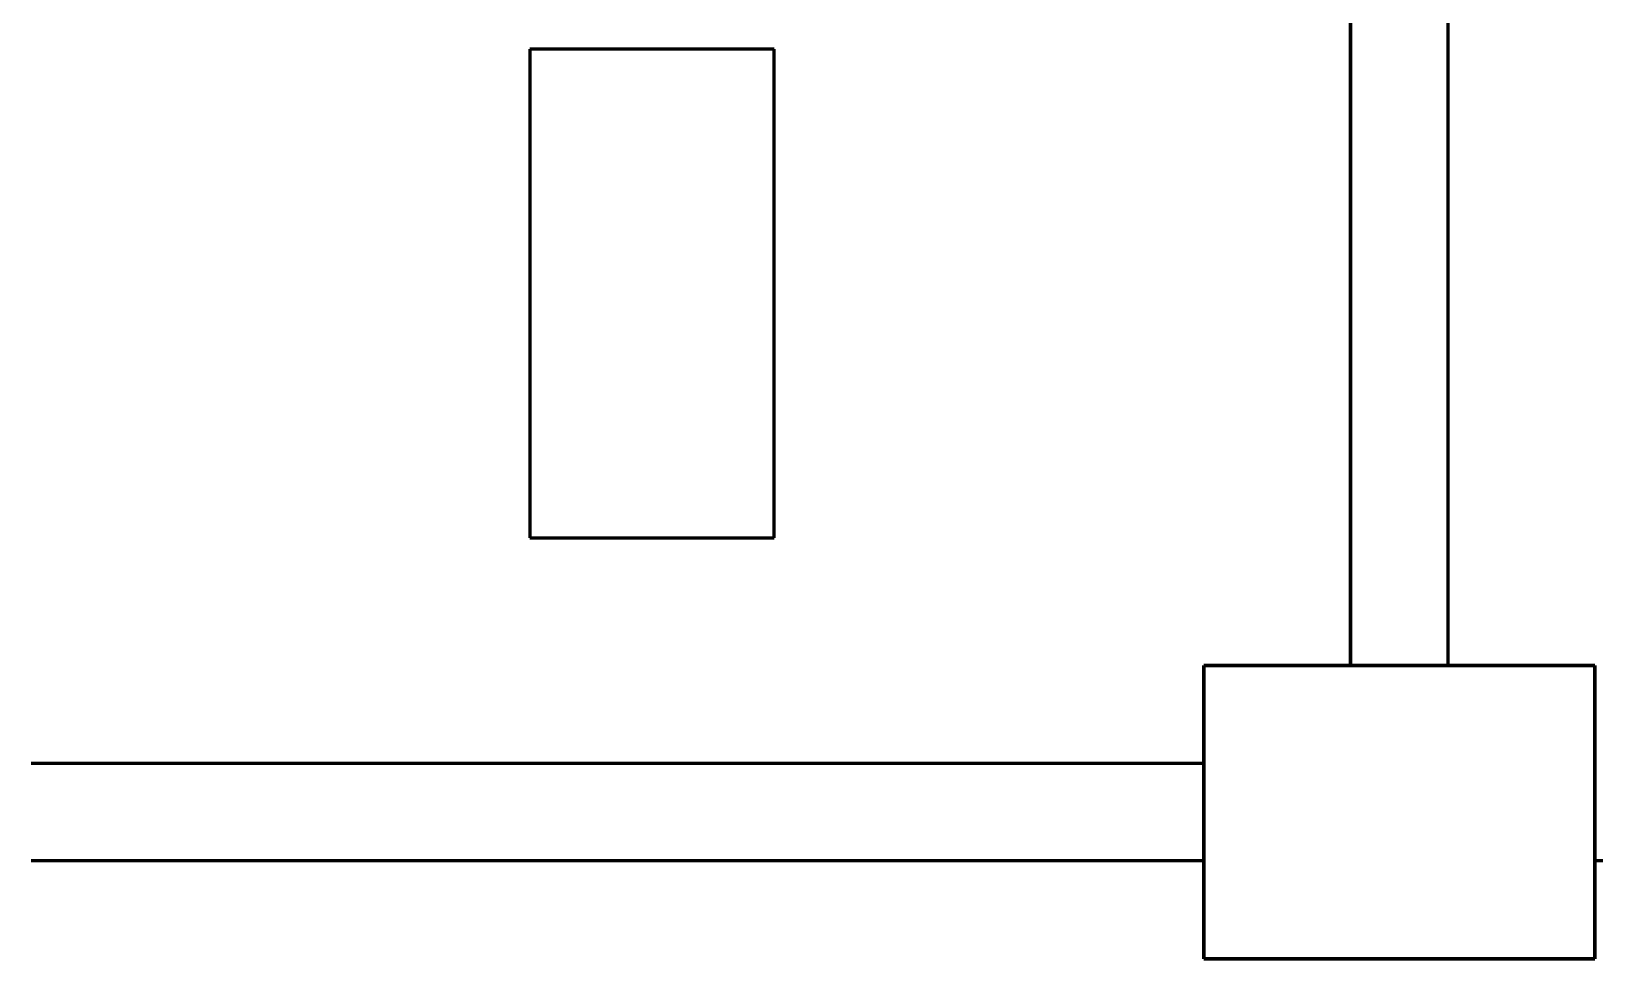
# Model space of a CAD drawing. Extents: x 0 to 297, y 0 to 292.
# Drawn here: x 207.35 to 215.35, y 69.61 to 74.35 of the extents above; entities that cross this region are included whole.
import ezdxf

# ---------------------------------------------------------------- set-up
doc = ezdxf.new("R2010")
doc.units = 0
doc.header["$MEASUREMENT"] = 0
doc.linetypes.add('K5LT_BASIC', pattern=[0])
doc.layers.add('Системный слой', color=7, linetype='Continuous')

# ---------------------------------------------------------------- blocks, each defined once
blk = doc.blocks.new('*U')
at = {"layer": 'Системный слой', "linetype": 'K5LT_BASIC', "lineweight": 60}
for p, q in [((211.1516, 74.2593), (209.9016, 74.2593)), ((209.9016, 74.2593), (209.9016, 71.7593)), ((211.1516, 71.7593), (211.1516, 74.2593)), ((209.9016, 71.7593), (211.1516, 71.7593)), ((215.3503, 71.1064), (213.3503, 71.1064)), ((213.3503, 71.1064), (213.3503, 69.6064)), ((215.3503, 71.1064), (213.3503, 71.1064)), ((213.3503, 71.1064), (213.3503, 69.6064)), ((215.3503, 71.1064), (213.3503, 71.1064)), ((213.3503, 71.1064), (213.3503, 69.6064)), ((215.3503, 71.1064), (213.3503, 71.1064)), ((213.3503, 71.1064), (213.3503, 69.6064)), ((215.3503, 69.6064), (215.3503, 71.1064)), ((215.3503, 69.6064), (215.3503, 71.1064)), ((215.3503, 69.6064), (215.3503, 71.1064)), ((215.3503, 69.6064), (215.3503, 71.1064)), ((213.3503, 69.6064), (215.3503, 69.6064)), ((213.3503, 69.6064), (215.3503, 69.6064)), ((213.3503, 69.6064), (215.3503, 69.6064)), ((213.3503, 69.6064), (215.3503, 69.6064))]:
    blk.add_line(p, q, dxfattribs=at)

msp = doc.modelspace()

# ---------------------------------------------------------------- linework, layer by layer
at = {"layer": 'Системный слой', "linetype": 'K5LT_BASIC', "lineweight": 60}
for p, q in [((214.1001, 71.1064), (214.1001, 91.1064)), ((214.6001, 71.1061), (214.6001, 91.1064)), ((214.1001, 84.1061), (214.1001, 71.1064)), ((214.6001, 71.1061), (214.6001, 84.1061)), ((215.3503, 71.1064), (213.3503, 71.1064)), ((213.3503, 69.6064), (213.3503, 71.1064)), ((213.3503, 71.1064), (213.3503, 69.6064)), ((213.3503, 71.1064), (215.3503, 71.1064)), ((215.3503, 71.1064), (213.3503, 71.1064)), ((213.3503, 69.6064), (213.3503, 71.1064)), ((213.3503, 71.1064), (213.3503, 69.6064)), ((213.3503, 71.1064), (215.3503, 71.1064)), ((213.3503, 71.1064), (213.3503, 69.6064)), ((213.3503, 71.1064), (215.3503, 71.1064)), ((215.3503, 71.1064), (213.3503, 71.1064)), ((213.3503, 69.6064), (213.3503, 71.1064)), ((213.3503, 71.1064), (213.3503, 69.6064)), ((213.3503, 71.1064), (215.3503, 71.1064)), ((213.3503, 71.1064), (213.3503, 69.6064)), ((213.3503, 71.1064), (215.3503, 71.1064)), ((215.3503, 71.1064), (215.3503, 69.6064)), ((215.3503, 71.1064), (215.3503, 69.6064)), ((215.3503, 71.1064), (215.3503, 69.6064)), ((215.3503, 71.1064), (215.3503, 69.6064)), ((215.3503, 71.1064), (215.3503, 69.6064)), ((215.3503, 71.1064), (215.3503, 69.6064)), ((215.3503, 71.1064), (215.3503, 69.6064)), ((215.3503, 71.1064), (215.3503, 69.6064)), ((215.3503, 71.1064), (215.3503, 69.6064)), ((215.3503, 71.1064), (215.3503, 69.6064)), ((215.3503, 71.1064), (215.3503, 69.6064)), ((207.3505, 70.6065), (213.3505, 70.6065)), ((213.3503, 70.1064), (207.3503, 70.1064)), ((221.3503, 70.1064), (215.3503, 70.1064)), ((215.3503, 69.6064), (213.3503, 69.6064)), ((213.3503, 69.6064), (215.3503, 69.6064)), ((215.3503, 69.6064), (213.3503, 69.6064)), ((215.3503, 69.6064), (213.3503, 69.6064)), ((213.3503, 69.6064), (215.3503, 69.6064)), ((215.3503, 69.6064), (213.3503, 69.6064)), ((213.3503, 69.6064), (215.3503, 69.6064)), ((215.3503, 69.6064), (213.3503, 69.6064)), ((213.3503, 69.6064), (215.3503, 69.6064)), ((215.3503, 69.6064), (213.3503, 69.6064)), ((213.3503, 69.6064), (215.3503, 69.6064)), ((214.6003, 69.6064), (213.8503, 69.6064)), ((214.6003, 69.6064), (213.8503, 69.6064)), ((214.6003, 69.6064), (213.8503, 69.6064)), ((214.6003, 69.6064), (213.8503, 69.6064)), ((214.6003, 69.6064), (213.8503, 69.6064))]:
    msp.add_line(p, q, dxfattribs=at)

# ---------------------------------------------------------------- block references
at = {"layer": 'Системный слой'}
msp.add_blockref('*U', (0, 0), dxfattribs=at)
msp.add_blockref('*U', (0, 0), dxfattribs=at)
msp.add_blockref('*U', (0, 0), dxfattribs=at)
msp.add_blockref('*U', (0, 0), dxfattribs=at)
msp.add_blockref('*U', (0, 0), dxfattribs=at)
msp.add_blockref('*U', (0, 0), dxfattribs=at)
msp.add_blockref('*U', (0, 0), dxfattribs=at)
msp.add_blockref('*U', (0, 0), dxfattribs=at)
msp.add_blockref('*U', (0, 0), dxfattribs=at)
msp.add_blockref('*U', (0, 0), dxfattribs=at)
msp.add_blockref('*U', (0, 0), dxfattribs=at)
msp.add_blockref('*U', (0, 0), dxfattribs=at)
msp.add_blockref('*U', (0, 0), dxfattribs=at)
msp.add_blockref('*U', (0, 0), dxfattribs=at)
msp.add_blockref('*U', (0, 0), dxfattribs=at)
msp.add_blockref('*U', (0, 0), dxfattribs=at)
msp.add_blockref('*U', (0, 0), dxfattribs=at)
msp.add_blockref('*U', (0, 0), dxfattribs=at)
msp.add_blockref('*U', (0, 0), dxfattribs=at)
msp.add_blockref('*U', (0, 0), dxfattribs=at)
msp.add_blockref('*U', (0, 0), dxfattribs=at)
msp.add_blockref('*U', (0, 0), dxfattribs=at)
msp.add_blockref('*U', (0, 0), dxfattribs=at)
msp.add_blockref('*U', (0, 0), dxfattribs=at)
msp.add_blockref('*U', (0, 0), dxfattribs=at)
msp.add_blockref('*U', (0, 0), dxfattribs=at)
msp.add_blockref('*U', (0, 0), dxfattribs=at)
msp.add_blockref('*U', (0, 0), dxfattribs=at)
msp.add_blockref('*U', (0, 0), dxfattribs=at)
msp.add_blockref('*U', (0, 0), dxfattribs=at)
msp.add_blockref('*U', (0, 0), dxfattribs=at)
msp.add_blockref('*U', (0, 0), dxfattribs=at)
msp.add_blockref('*U', (0, 0), dxfattribs=at)
msp.add_blockref('*U', (0, 0), dxfattribs=at)
msp.add_blockref('*U', (0, 0), dxfattribs=at)
msp.add_blockref('*U', (0, 0), dxfattribs=at)
msp.add_blockref('*U', (0, 0), dxfattribs=at)
msp.add_blockref('*U', (0, 0), dxfattribs=at)
msp.add_blockref('*U', (0, 0), dxfattribs=at)
msp.add_blockref('*U', (0, 0), dxfattribs=at)
msp.add_blockref('*U', (0, 0), dxfattribs=at)
msp.add_blockref('*U', (0, 0), dxfattribs=at)
msp.add_blockref('*U', (0, 0), dxfattribs=at)
msp.add_blockref('*U', (0, 0), dxfattribs=at)
msp.add_blockref('*U', (0, 0), dxfattribs=at)
msp.add_blockref('*U', (0, 0), dxfattribs=at)
msp.add_blockref('*U', (0, 0), dxfattribs=at)
msp.add_blockref('*U', (0, 0), dxfattribs=at)
msp.add_blockref('*U', (0, 0), dxfattribs=at)
msp.add_blockref('*U', (0, 0), dxfattribs=at)
msp.add_blockref('*U', (0, 0), dxfattribs=at)
msp.add_blockref('*U', (0, 0), dxfattribs=at)
msp.add_blockref('*U', (0, 0), dxfattribs=at)
msp.add_blockref('*U', (0, 0), dxfattribs=at)
msp.add_blockref('*U', (0, 0), dxfattribs=at)
msp.add_blockref('*U', (0, 0), dxfattribs=at)
msp.add_blockref('*U', (0, 0), dxfattribs=at)
msp.add_blockref('*U', (0, 0), dxfattribs=at)
msp.add_blockref('*U', (0, 0), dxfattribs=at)
msp.add_blockref('*U', (0, 0), dxfattribs=at)
msp.add_blockref('*U', (0, 0), dxfattribs=at)
msp.add_blockref('*U', (0, 0), dxfattribs=at)
msp.add_blockref('*U', (0, 0), dxfattribs=at)
msp.add_blockref('*U', (0, 0), dxfattribs=at)
msp.add_blockref('*U', (0, 0), dxfattribs=at)
msp.add_blockref('*U', (0, 0), dxfattribs=at)
msp.add_blockref('*U', (0, 0), dxfattribs=at)
msp.add_blockref('*U', (0, 0), dxfattribs=at)
msp.add_blockref('*U', (0, 0), dxfattribs=at)
msp.add_blockref('*U', (0, 0), dxfattribs=at)
msp.add_blockref('*U', (0, 0), dxfattribs=at)
msp.add_blockref('*U', (0, 0), dxfattribs=at)
msp.add_blockref('*U', (0, 0), dxfattribs=at)
msp.add_blockref('*U', (0, 0), dxfattribs=at)
msp.add_blockref('*U', (0, 0), dxfattribs=at)
msp.add_blockref('*U', (0, 0), dxfattribs=at)
msp.add_blockref('*U', (0, 0), dxfattribs=at)
msp.add_blockref('*U', (0, 0), dxfattribs=at)
msp.add_blockref('*U', (0, 0), dxfattribs=at)
msp.add_blockref('*U', (0, 0), dxfattribs=at)
msp.add_blockref('*U', (0, 0), dxfattribs=at)
msp.add_blockref('*U', (0, 0), dxfattribs=at)
msp.add_blockref('*U', (0, 0), dxfattribs=at)
msp.add_blockref('*U', (0, 0), dxfattribs=at)
msp.add_blockref('*U', (0, 0), dxfattribs=at)
msp.add_blockref('*U', (0, 0), dxfattribs=at)
msp.add_blockref('*U', (0, 0), dxfattribs=at)
msp.add_blockref('*U', (0, 0), dxfattribs=at)
msp.add_blockref('*U', (0, 0), dxfattribs=at)
msp.add_blockref('*U', (0, 0), dxfattribs=at)
msp.add_blockref('*U', (0, 0), dxfattribs=at)
msp.add_blockref('*U', (0, 0), dxfattribs=at)
msp.add_blockref('*U', (0, 0), dxfattribs=at)
msp.add_blockref('*U', (0, 0), dxfattribs=at)
msp.add_blockref('*U', (0, 0), dxfattribs=at)
msp.add_blockref('*U', (0, 0), dxfattribs=at)
msp.add_blockref('*U', (0, 0), dxfattribs=at)
msp.add_blockref('*U', (0, 0), dxfattribs=at)
msp.add_blockref('*U', (0, 0), dxfattribs=at)
msp.add_blockref('*U', (0, 0), dxfattribs=at)
msp.add_blockref('*U', (0, 0), dxfattribs=at)
msp.add_blockref('*U', (0, 0), dxfattribs=at)
msp.add_blockref('*U', (0, 0), dxfattribs=at)
msp.add_blockref('*U', (0, 0), dxfattribs=at)
msp.add_blockref('*U', (0, 0), dxfattribs=at)
msp.add_blockref('*U', (0, 0), dxfattribs=at)
msp.add_blockref('*U', (0, 0), dxfattribs=at)
msp.add_blockref('*U', (0, 0), dxfattribs=at)
msp.add_blockref('*U', (0, 0), dxfattribs=at)
msp.add_blockref('*U', (0, 0), dxfattribs=at)
msp.add_blockref('*U', (0, 0), dxfattribs=at)
msp.add_blockref('*U', (0, 0), dxfattribs=at)
msp.add_blockref('*U', (0, 0), dxfattribs=at)
msp.add_blockref('*U', (0, 0), dxfattribs=at)
msp.add_blockref('*U', (0, 0), dxfattribs=at)
msp.add_blockref('*U', (0, 0), dxfattribs=at)
msp.add_blockref('*U', (0, 0), dxfattribs=at)
msp.add_blockref('*U', (0, 0), dxfattribs=at)
msp.add_blockref('*U', (0, 0), dxfattribs=at)
msp.add_blockref('*U', (0, 0), dxfattribs=at)
msp.add_blockref('*U', (0, 0), dxfattribs=at)
msp.add_blockref('*U', (0, 0), dxfattribs=at)
msp.add_blockref('*U', (0, 0), dxfattribs=at)
msp.add_blockref('*U', (0, 0), dxfattribs=at)
msp.add_blockref('*U', (0, 0), dxfattribs=at)
msp.add_blockref('*U', (0, 0), dxfattribs=at)
msp.add_blockref('*U', (0, 0), dxfattribs=at)
msp.add_blockref('*U', (0, 0), dxfattribs=at)
msp.add_blockref('*U', (0, 0), dxfattribs=at)
msp.add_blockref('*U', (0, 0), dxfattribs=at)
msp.add_blockref('*U', (0, 0), dxfattribs=at)
msp.add_blockref('*U', (0, 0), dxfattribs=at)
msp.add_blockref('*U', (0, 0), dxfattribs=at)
msp.add_blockref('*U', (0, 0), dxfattribs=at)
msp.add_blockref('*U', (0, 0), dxfattribs=at)
msp.add_blockref('*U', (0, 0), dxfattribs=at)
msp.add_blockref('*U', (0, 0), dxfattribs=at)
msp.add_blockref('*U', (0, 0), dxfattribs=at)
msp.add_blockref('*U', (0, 0), dxfattribs=at)
msp.add_blockref('*U', (0, 0), dxfattribs=at)
msp.add_blockref('*U', (0, 0), dxfattribs=at)
msp.add_blockref('*U', (0, 0), dxfattribs=at)
msp.add_blockref('*U', (0, 0), dxfattribs=at)
msp.add_blockref('*U', (0, 0), dxfattribs=at)
msp.add_blockref('*U', (0, 0), dxfattribs=at)
msp.add_blockref('*U', (0, 0), dxfattribs=at)
msp.add_blockref('*U', (0, 0), dxfattribs=at)
msp.add_blockref('*U', (0, 0), dxfattribs=at)
msp.add_blockref('*U', (0, 0), dxfattribs=at)
msp.add_blockref('*U', (0, 0), dxfattribs=at)
msp.add_blockref('*U', (0, 0), dxfattribs=at)
msp.add_blockref('*U', (0, 0), dxfattribs=at)
msp.add_blockref('*U', (0, 0), dxfattribs=at)
msp.add_blockref('*U', (0, 0), dxfattribs=at)
msp.add_blockref('*U', (0, 0), dxfattribs=at)
msp.add_blockref('*U', (0, 0), dxfattribs=at)
msp.add_blockref('*U', (0, 0), dxfattribs=at)
msp.add_blockref('*U', (0, 0), dxfattribs=at)
msp.add_blockref('*U', (0, 0), dxfattribs=at)
msp.add_blockref('*U', (0, 0), dxfattribs=at)
msp.add_blockref('*U', (0, 0), dxfattribs=at)
msp.add_blockref('*U', (0, 0), dxfattribs=at)
msp.add_blockref('*U', (0, 0), dxfattribs=at)
msp.add_blockref('*U', (0, 0), dxfattribs=at)
msp.add_blockref('*U', (0, 0), dxfattribs=at)
msp.add_blockref('*U', (0, 0), dxfattribs=at)
msp.add_blockref('*U', (0, 0), dxfattribs=at)
msp.add_blockref('*U', (0, 0), dxfattribs=at)
msp.add_blockref('*U', (0, 0), dxfattribs=at)
msp.add_blockref('*U', (0, 0), dxfattribs=at)
msp.add_blockref('*U', (0, 0), dxfattribs=at)
msp.add_blockref('*U', (0, 0), dxfattribs=at)
msp.add_blockref('*U', (0, 0), dxfattribs=at)
msp.add_blockref('*U', (0, 0), dxfattribs=at)
msp.add_blockref('*U', (0, 0), dxfattribs=at)
msp.add_blockref('*U', (0, 0), dxfattribs=at)
msp.add_blockref('*U', (0, 0), dxfattribs=at)
msp.add_blockref('*U', (0, 0), dxfattribs=at)
msp.add_blockref('*U', (0, 0), dxfattribs=at)
msp.add_blockref('*U', (0, 0), dxfattribs=at)
msp.add_blockref('*U', (0, 0), dxfattribs=at)
msp.add_blockref('*U', (0, 0), dxfattribs=at)
msp.add_blockref('*U', (0, 0), dxfattribs=at)
msp.add_blockref('*U', (0, 0), dxfattribs=at)
msp.add_blockref('*U', (0, 0), dxfattribs=at)
msp.add_blockref('*U', (0, 0), dxfattribs=at)
msp.add_blockref('*U', (0, 0), dxfattribs=at)
msp.add_blockref('*U', (0, 0), dxfattribs=at)
msp.add_blockref('*U', (0, 0), dxfattribs=at)
msp.add_blockref('*U', (0, 0), dxfattribs=at)
msp.add_blockref('*U', (0, 0), dxfattribs=at)
msp.add_blockref('*U', (0, 0), dxfattribs=at)
msp.add_blockref('*U', (0, 0), dxfattribs=at)
msp.add_blockref('*U', (0, 0), dxfattribs=at)
msp.add_blockref('*U', (0, 0), dxfattribs=at)
msp.add_blockref('*U', (0, 0), dxfattribs=at)
msp.add_blockref('*U', (0, 0), dxfattribs=at)
msp.add_blockref('*U', (0, 0), dxfattribs=at)
msp.add_blockref('*U', (0, 0), dxfattribs=at)
msp.add_blockref('*U', (0, 0), dxfattribs=at)
msp.add_blockref('*U', (0, 0), dxfattribs=at)
msp.add_blockref('*U', (0, 0), dxfattribs=at)
msp.add_blockref('*U', (0, 0), dxfattribs=at)
msp.add_blockref('*U', (0, 0), dxfattribs=at)
msp.add_blockref('*U', (0, 0), dxfattribs=at)
msp.add_blockref('*U', (0, 0), dxfattribs=at)
msp.add_blockref('*U', (0, 0), dxfattribs=at)
msp.add_blockref('*U', (0, 0), dxfattribs=at)
msp.add_blockref('*U', (0, 0), dxfattribs=at)
msp.add_blockref('*U', (0, 0), dxfattribs=at)
msp.add_blockref('*U', (0, 0), dxfattribs=at)
msp.add_blockref('*U', (0, 0), dxfattribs=at)
msp.add_blockref('*U', (0, 0), dxfattribs=at)
msp.add_blockref('*U', (0, 0), dxfattribs=at)
msp.add_blockref('*U', (0, 0), dxfattribs=at)
msp.add_blockref('*U', (0, 0), dxfattribs=at)
msp.add_blockref('*U', (0, 0), dxfattribs=at)
msp.add_blockref('*U', (0, 0), dxfattribs=at)
msp.add_blockref('*U', (0, 0), dxfattribs=at)
msp.add_blockref('*U', (0, 0), dxfattribs=at)
msp.add_blockref('*U', (0, 0), dxfattribs=at)
msp.add_blockref('*U', (0, 0), dxfattribs=at)
msp.add_blockref('*U', (0, 0), dxfattribs=at)
msp.add_blockref('*U', (0, 0), dxfattribs=at)
msp.add_blockref('*U', (0, 0), dxfattribs=at)
msp.add_blockref('*U', (0, 0), dxfattribs=at)
msp.add_blockref('*U', (0, 0), dxfattribs=at)
msp.add_blockref('*U', (0, 0), dxfattribs=at)
msp.add_blockref('*U', (0, 0), dxfattribs=at)
msp.add_blockref('*U', (0, 0), dxfattribs=at)
msp.add_blockref('*U', (0, 0), dxfattribs=at)
msp.add_blockref('*U', (0, 0), dxfattribs=at)
msp.add_blockref('*U', (0, 0), dxfattribs=at)
msp.add_blockref('*U', (0, 0), dxfattribs=at)
msp.add_blockref('*U', (0, 0), dxfattribs=at)
msp.add_blockref('*U', (0, 0), dxfattribs=at)
msp.add_blockref('*U', (0, 0), dxfattribs=at)
msp.add_blockref('*U', (0, 0), dxfattribs=at)
msp.add_blockref('*U', (0, 0), dxfattribs=at)
msp.add_blockref('*U', (0, 0), dxfattribs=at)
msp.add_blockref('*U', (0, 0), dxfattribs=at)
msp.add_blockref('*U', (0, 0), dxfattribs=at)
msp.add_blockref('*U', (0, 0), dxfattribs=at)
msp.add_blockref('*U', (0, 0), dxfattribs=at)
msp.add_blockref('*U', (0, 0), dxfattribs=at)
msp.add_blockref('*U', (0, 0), dxfattribs=at)
msp.add_blockref('*U', (0, 0), dxfattribs=at)
msp.add_blockref('*U', (0, 0), dxfattribs=at)
msp.add_blockref('*U', (0, 0), dxfattribs=at)
msp.add_blockref('*U', (0, 0), dxfattribs=at)
msp.add_blockref('*U', (0, 0), dxfattribs=at)
msp.add_blockref('*U', (0, 0), dxfattribs=at)
msp.add_blockref('*U', (0, 0), dxfattribs=at)
msp.add_blockref('*U', (0, 0), dxfattribs=at)
msp.add_blockref('*U', (0, 0), dxfattribs=at)
msp.add_blockref('*U', (0, 0), dxfattribs=at)
msp.add_blockref('*U', (0, 0), dxfattribs=at)
msp.add_blockref('*U', (0, 0), dxfattribs=at)
msp.add_blockref('*U', (0, 0), dxfattribs=at)
msp.add_blockref('*U', (0, 0), dxfattribs=at)
msp.add_blockref('*U', (0, 0), dxfattribs=at)
msp.add_blockref('*U', (0, 0), dxfattribs=at)
msp.add_blockref('*U', (0, 0), dxfattribs=at)
msp.add_blockref('*U', (0, 0), dxfattribs=at)
msp.add_blockref('*U', (0, 0), dxfattribs=at)
msp.add_blockref('*U', (0, 0), dxfattribs=at)
msp.add_blockref('*U', (0, 0), dxfattribs=at)
msp.add_blockref('*U', (0, 0), dxfattribs=at)
msp.add_blockref('*U', (0, 0), dxfattribs=at)
msp.add_blockref('*U', (0, 0), dxfattribs=at)
msp.add_blockref('*U', (0, 0), dxfattribs=at)
msp.add_blockref('*U', (0, 0), dxfattribs=at)
msp.add_blockref('*U', (0, 0), dxfattribs=at)
msp.add_blockref('*U', (0, 0), dxfattribs=at)
msp.add_blockref('*U', (0, 0), dxfattribs=at)
msp.add_blockref('*U', (0, 0), dxfattribs=at)
msp.add_blockref('*U', (0, 0), dxfattribs=at)
msp.add_blockref('*U', (0, 0), dxfattribs=at)
msp.add_blockref('*U', (0, 0), dxfattribs=at)
msp.add_blockref('*U', (0, 0), dxfattribs=at)
msp.add_blockref('*U', (0, 0), dxfattribs=at)
msp.add_blockref('*U', (0, 0), dxfattribs=at)
msp.add_blockref('*U', (0, 0), dxfattribs=at)
msp.add_blockref('*U', (0, 0), dxfattribs=at)
msp.add_blockref('*U', (0, 0), dxfattribs=at)
msp.add_blockref('*U', (0, 0), dxfattribs=at)
msp.add_blockref('*U', (0, 0), dxfattribs=at)
msp.add_blockref('*U', (0, 0), dxfattribs=at)
msp.add_blockref('*U', (0, 0), dxfattribs=at)
msp.add_blockref('*U', (0, 0), dxfattribs=at)
msp.add_blockref('*U', (0, 0), dxfattribs=at)
msp.add_blockref('*U', (0, 0), dxfattribs=at)
msp.add_blockref('*U', (0, 0), dxfattribs=at)
msp.add_blockref('*U', (0, 0), dxfattribs=at)
msp.add_blockref('*U', (0, 0), dxfattribs=at)
msp.add_blockref('*U', (0, 0), dxfattribs=at)
msp.add_blockref('*U', (0, 0), dxfattribs=at)
msp.add_blockref('*U', (0, 0), dxfattribs=at)
msp.add_blockref('*U', (0, 0), dxfattribs=at)
msp.add_blockref('*U', (0, 0), dxfattribs=at)
msp.add_blockref('*U', (0, 0), dxfattribs=at)
msp.add_blockref('*U', (0, 0), dxfattribs=at)
msp.add_blockref('*U', (0, 0), dxfattribs=at)
msp.add_blockref('*U', (0, 0), dxfattribs=at)
msp.add_blockref('*U', (0, 0), dxfattribs=at)

doc.saveas('drawing.dxf')
